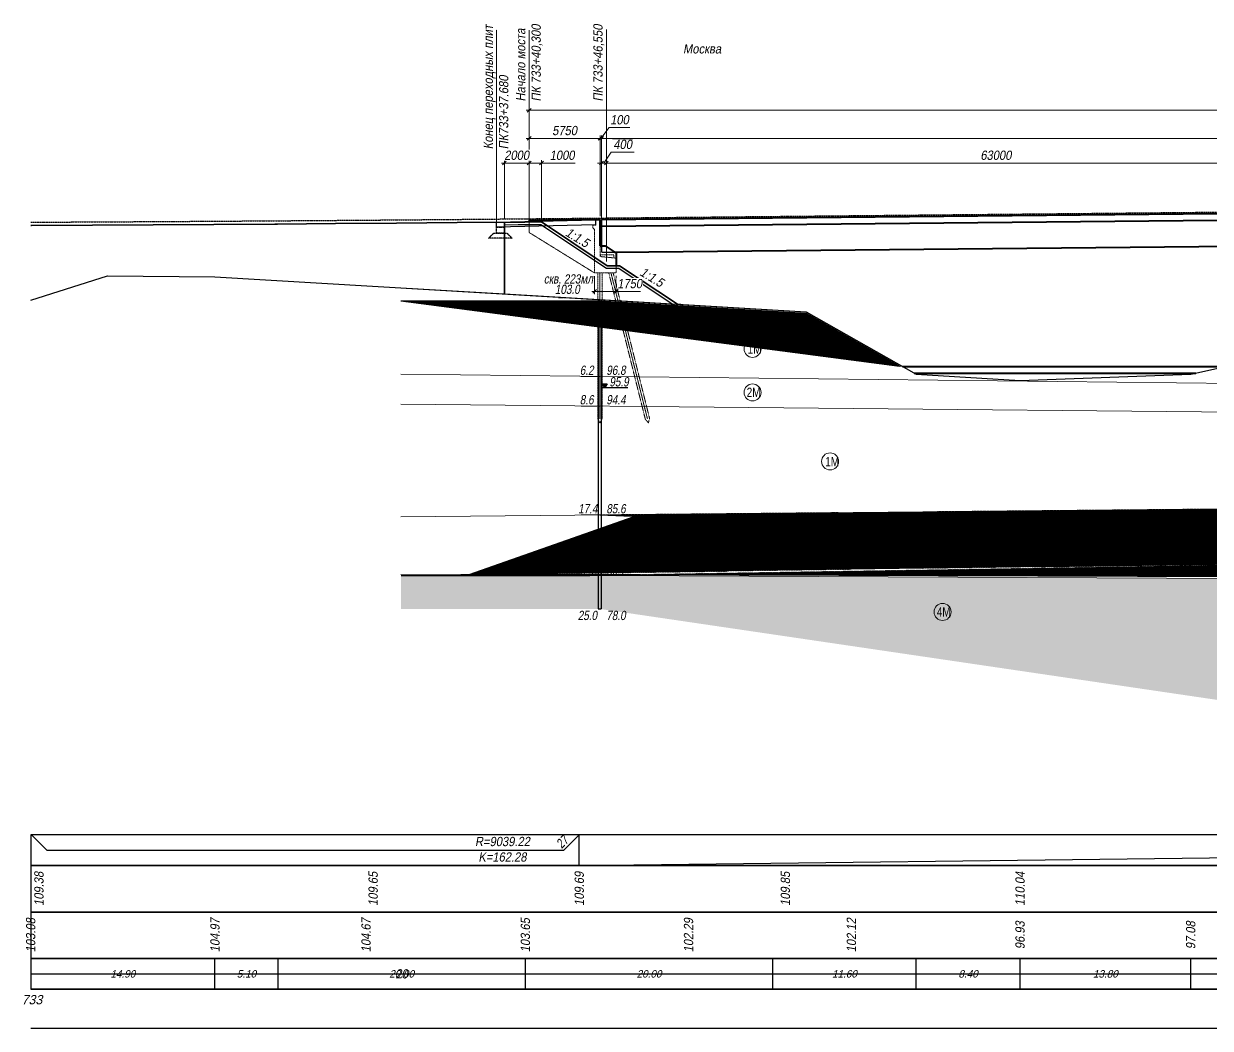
# Model space of a CAD drawing. Header units: millimetres. Extents: x 1864 to 10174863, y -4887456 to 5366151.
# Drawn here: x 8922543 to 9018489, y 382851 to 464064 of the extents above; entities that cross this region are included whole.
import ezdxf
from ezdxf.enums import TextEntityAlignment as Align

# ---------------------------------------------------------------- set-up
doc = ezdxf.new("R2010")
doc.units = ezdxf.units.MM
doc.linetypes.add('CENTER', pattern=[50.8, 31.75, -6.35, 6.35, -6.35])
doc.linetypes.add('DASHED', pattern=[7, 5, -2, 0])
for name, color, linetype, lineweight in [('C-GEOL-GRSL', 94, 'Continuous', 15), ('C-GIDR', 141, 'Continuous', 40), ('S-BALK', 150, 'Continuous', 40), ('S-BETN', 2, 'Continuous', 40), ('S-BETN-NVEL', 7, 'Continuous', 25), ('S-GRID', 1, 'CENTER', 20), ('S-GRID-TRASSA', 4, 'CENTER', 30), ('S-NASP', 52, 'Continuous', 35), ('S-OPOR', 2, 'Continuous', 40), ('S-OPOR-NVEL', 7, 'DASHED', 20), ('S-TEXT', 4, 'Continuous', 30), ('S-ZEML', 32, 'Земля1', 30), ('T-DIMS', 3, 'Continuous', 30), ('T-RTBL', 6, 'Continuous', 25), ('T-TEXT', 4, 'Continuous', 30)]:
    doc.layers.add(name, color=color, linetype=linetype, lineweight=lineweight)
for name, color, linetype in [('C-GEOL-PATT', 250, 'Continuous'), ('C-GEOL-SCVG', 60, 'Continuous'), ('concr_inv', 7, 'DASHED'), ('S-KRAS', 1, 'DASHED'), ('S-NOTE', 4, 'Continuous'), ('Красные отметки', 1, 'Continuous'), ('Текст', 7, 'Continuous'), ('Черные отметки', 3, 'Continuous')]:
    doc.layers.add(name, color=color, linetype=linetype)
doc.styles.add('TM', font='mipgost.shx', dxfattribs={"width": 0.9, "oblique": 10})
doc.styles.add('Тип А прямой', font='mipgost.shx', dxfattribs={"width": 0.8})
doc.linetypes.add('Земля1', pattern='A,24,[3,ltsnew.shx,S=6,R=0,X=-6,Y=-6],3,[3,ltsnew.shx,S=6,R=0,X=-6,Y=-6],3,[3,ltsnew.shx,S=6,R=0,X=-6,Y=-6],0', length=30)
doc.dimstyles.new('TM', dxfattribs={"dimscale": 0, "dimtxt": 3, "dimasz": 1.25, "dimexe": 0.9, "dimexo": 1, "dimgap": 1, "dimtad": 1, "dimdec": 0, "dimdsep": 46, "dimtxsty": 'TM', "dimblk1": 'OBLIQUE', "dimblk2": 'OBLIQUE', "dimsah": 1, "dimcen": 3, "dimdle": 0.9, "dimclrt": 7, "dimadec": 0, "dimazin": 0, "dimtfac": 1, "dimtdec": 0, "dimtmove": 1, "dimatfit": 2, "dimldrblk": 'NONE', "dimfxl": 1, "dimtfill": 1, "dimtolj": 1, "dimlwd": 15, "dimlwe": 15, "dimarcsym": 0})
pattern_1 = [(45, (1390063217.026, 481230361.6045), (-3.5355, 3.5355), [])]

# ---------------------------------------------------------------- blocks, each defined once
blk = doc.blocks.new('eolog')
at = {"layer": 'C-GEOL-PATT', "ltscale": 1.75}
h = blk.add_hatch(dxfattribs=at)
h.set_pattern_fill('FG_15', color=256, style=0)
h.set_pattern_definition(pattern_1)
edge = h.paths.add_edge_path()
edge.add_line((1390063056.38, 481231329.6), (1390063056.38, 481231390.6))
edge.add_line((1390063056.38, 481231390.6), (1390063217.03, 481231390.6))
edge.add_line((1390063217.03, 481231390.6), (1390063384.03, 481231380.65))
edge.add_line((1390063384.03, 481231380.65), (1390063459.64, 481231337.83))
edge.add_line((1390063459.64, 481231337.83), (1390063461.86, 481231337.57))
edge.add_line((1390063461.86, 481231337.57), (1390063473.03, 481231331.25))
edge.add_line((1390063473.03, 481231331.25), (1390063557.03, 481231326.35))
edge.add_line((1390063557.03, 481231326.35), (1390063695.03, 481231331.25))
edge.add_line((1390063695.03, 481231331.25), (1390063723.3, 481231337.57))
edge.add_line((1390063723.3, 481231337.57), (1390063727.84, 481231337.59))
edge.add_line((1390063727.84, 481231337.59), (1390063767.03, 481231346.35))
edge.add_line((1390063767.03, 481231346.35), (1390063848.25, 481231347.12))
edge.add_line((1390063848.25, 481231347.12), (1390064020.03, 481231348.75))
edge.add_line((1390064020.03, 481231348.75), (1390064127.03, 481231379.55))
edge.add_line((1390064127.03, 481231379.55), (1390064194.03, 481231377.95))
edge.add_line((1390064194.03, 481231377.95), (1390064302.03, 481231348.65))
edge.add_line((1390064302.03, 481231348.65), (1390064314.03, 481231348.35))
edge.add_line((1390064314.03, 481231348.35), (1390064800.03, 481231413.15))
edge.add_line((1390064800.03, 481231413.15), (1390064896.75, 481231418.97))
edge.add_line((1390064896.75, 481231418.97), (1390065262, 481231429.76))
edge.add_line((1390065089.65, 481231419.91), (1390065089.91, 481231304.3))
edge.add_line((1390064912.54, 481231304.3), (1390064897.31, 481231304.02))
edge.add_line((1390064897.31, 481231304.02), (1390064478.36, 481231296.23))
edge.add_line((1390064478.36, 481231296.23), (1390063848.23, 481231322.6))
edge.add_line((1390063848.23, 481231322.6), (1390063217.03, 481231329.6))
edge.add_line((1390063217.03, 481231329.6), (1390063202.03, 481231329.6))
edge.add_line((1390063056.38, 481231217.6), (1390063056.38, 481231305.6))
edge.add_line((1390063056.38, 481231305.6), (1390063217.03, 481231305.6))
edge.add_line((1390063217.03, 481231305.6), (1390063848.23, 481231299.6))
edge.add_line((1390063848.23, 481231299.6), (1390064478.36, 481231274.29))
edge.add_line((1390064478.36, 481231274.29), (1390064895.29, 481231295.01))
edge.add_line((1390064895.29, 481231295.01), (1390064912.95, 481231295.29))
edge.add_line((1390065089.7, 481231295.29), (1390065089.21, 481231193.95))
edge.add_line((1390065089.21, 481231193.95), (1390064897.31, 481231193.94))
edge.add_line((1390064897.31, 481231193.94), (1390064478.36, 481231220.24))
edge.add_line((1390064478.36, 481231220.24), (1390063848.23, 481231223.6))
edge.add_line((1390063848.23, 481231223.6), (1390063217.03, 481231217.6))
edge.add_line((1390063217.03, 481231217.6), (1390063202.03, 481231217.6))
edge.add_line((1390064005.73, 481231177.1), (1390064478.36, 481231197.81))
edge.add_line((1390064478.36, 481231197.81), (1390064792.53, 481231189.1))
edge.add_line((1390064792.53, 481231189.1), (1390064713.98, 481231192.2))
edge.add_line((1390064713.98, 481231192.2), (1390064478.3, 481231187.83))
edge.add_line((1390064478.3, 481231187.83), (1390064123.88, 481231183.2))
edge.add_line((1390064123.88, 481231183.2), (1390064005.73, 481231177.1))
at = {"layer": 'C-GEOL-PATT'}
h = blk.add_hatch(dxfattribs=at)
h.set_pattern_fill('FG_35', color=256, style=0)
h.set_pattern_definition([(0, (1390063215.026, 481230364.6045), (6, 6), [5, -7]), (18.43495, (1390063216.0262, 481230363.6045), (6.000004, 6), [3.16228, -15.811386]), (161.56505, (1390063219.0262, 481230362.6045), (-6.000004, 6), [3.16228, -15.811386]), (26.56505, (1390063217.0262, 481230361.6045), (6.000002, 6.000001), [2.23607, -24.596747]), (135, (1390063218.026, 481230360.6045), (-6, -6), [1.414214, -7.071068]), (71.56505, (1390063217.0262, 481230357.6045), (6.000001, 6.0000035), [3.16228, -15.811397])])
h.paths.add_polyline_path([(1390063202.03, 481231391.6), (1390063217.03, 481231391.6), (1390063384.03, 481231381.65), (1390063461.86, 481231337.57), (1390063723.43, 481231337.6), (1390063767.03, 481231347.35), (1390064020.03, 481231349.75), (1390064127.03, 481231380.55), (1390064194.03, 481231378.95), (1390064302.03, 481231349.65), (1390064314.03, 481231349.35), (1390064478.36, 481231371.26), (1390064800.03, 481231414.15), (1390064912.97, 481231420.95), (1390064913.21, 481231419.97), (1390064800.03, 481231413.15), (1390064478.36, 481231370.26), (1390064314.03, 481231348.35), (1390064302.03, 481231348.65), (1390064194.03, 481231377.95), (1390064127.03, 481231379.55), (1390064020.03, 481231348.75), (1390063767.03, 481231346.35), (1390063723.3, 481231337.57), (1390063459.64, 481231337.83), (1390063384.03, 481231380.65), (1390063217.03, 481231390.6), (1390063202.03, 481231390.6)])
h = blk.add_hatch(dxfattribs=at)
h.set_pattern_fill('FG_15', color=256, scale=0.707107, style=0)
h.set_pattern_definition(pattern_1)
edge = h.paths.add_edge_path()
edge.add_line((1390063848.23, 481231322.6), (1390064478.36, 481231296.23))
edge.add_line((1390064478.36, 481231296.23), (1390064897.31, 481231304.02))
edge.add_line((1390064897.31, 481231304.02), (1390064912.54, 481231304.3))
edge.add_line((1390064912.54, 481231304.3), (1390064912.95, 481231295.29))
edge.add_line((1390064912.95, 481231295.29), (1390064897.31, 481231294.99))
edge.add_line((1390064897.31, 481231294.99), (1390064478.36, 481231274.29))
edge.add_line((1390064478.36, 481231274.29), (1390063848.23, 481231299.6))
edge.add_line((1390063848.23, 481231299.6), (1390063217.03, 481231305.6))
edge.add_line((1390063217.03, 481231213.26), (1390063053.73, 481231213.26))
edge.add_line((1390063053.73, 481231213.26), (1390063056.38, 481231401.18))
edge.add_line((1390063056.38, 481231401.18), (1390063219.91, 481231391.43))
edge.add_line((1390063219.91, 481231391.43), (1390063384.03, 481231381.65))
edge.add_line((1390063384.03, 481231381.65), (1390063473.03, 481231331.25))
edge.add_line((1390063473.03, 481231331.25), (1390063848.23, 481231322.6))
h = blk.add_hatch(dxfattribs=at)
h.set_pattern_fill('FG_19', color=256, scale=0.707107, style=0)
h.set_pattern_definition([(0, (1390063217.026, 481230361.6045), (0, 4.999952), [])])
edge = h.paths.add_edge_path()
edge.add_line((1390063056.38, 481231168.6), (1390063056.38, 481231217.6))
edge.add_line((1390063056.38, 481231217.6), (1390063217.03, 481231217.6))
edge.add_line((1390063217.03, 481231217.6), (1390063848.23, 481231223.6))
edge.add_line((1390063848.23, 481231223.6), (1390064478.33, 481231220.24))
edge.add_line((1390064478.33, 481231220.24), (1390064897.31, 481231193.94))
edge.add_line((1390064897.31, 481231193.94), (1390064912.46, 481231193.95))
edge.add_line((1390065089.89, 481231193.95), (1390065089.71, 481231181.6))
edge.add_line((1390064912.28, 481231181.6), (1390064897.28, 481231181.6))
edge.add_line((1390064897.28, 481231181.6), (1390064792.53, 481231189.1))
edge.add_line((1390064792.53, 481231189.1), (1390064478.3, 481231197.81))
edge.add_line((1390064478.3, 481231197.81), (1390064005.73, 481231177.1))
edge.add_line((1390064005.73, 481231177.1), (1390063848.23, 481231165.6))
edge.add_line((1390063848.23, 481231165.6), (1390063217.03, 481231168.6))
edge.add_line((1390063217.03, 481231168.6), (1390063202.03, 481231168.6))
edge.add_line((1390064123.88, 481231183.2), (1390064478.36, 481231186.63))
edge.add_line((1390064478.36, 481231186.63), (1390064713.98, 481231192.2))
edge.add_line((1390064713.98, 481231192.2), (1390064655.08, 481231185.3))
edge.add_line((1390064655.08, 481231185.3), (1390064478.33, 481231164.6))
edge.add_line((1390064478.33, 481231164.6), (1390064123.88, 481231183.2))
at = {"layer": 'C-GEOL-PATT', "ltscale": 2.5}
h = blk.add_hatch(dxfattribs=at)
h.set_pattern_fill('FG_12', color=256, scale=1.75, style=0)
h.set_pattern_definition([(45, (1390063217.026, 481230361.6045), (-3.5355, 3.5355), [3.999962, -0.99999])])
h.paths.add_polyline_path([(1390063848.23, 481231165.6), (1390064005.73, 481231177.1), (1390064123.88, 481231183.2), (1390064478.33, 481231164.6), (1390064655.08, 481231185.3), (1390064478.33, 481231085.6), (1390063848.23, 481231048.6), (1390063217.03, 481231141.6), (1390063056.38, 481231141.6), (1390063056.38, 481231168.6), (1390063217.03, 481231168.6)])
at = {"layer": 'Текст'}
h = blk.add_hatch(color=5, dxfattribs=at)
h.dxf.hatch_style = 1
h.paths.add_polyline_path([(1390063219.26, 481231323.59), (1390063221.23, 481231320.59), (1390063223.19, 481231323.59)])
at = {"layer": 'C-GEOL-GRSL'}
for p, q in [((1390063056.38, 481231331.39), (1390063848.23, 481231322.6)), ((1390063202.03, 481231329.6), (1390063217.03, 481231329.6)), ((1390063848.23, 481231299.6), (1390063056.38, 481231307.13)), ((1390063217.03, 481231305.6), (1390063202.03, 481231305.6)), ((1390063056.38, 481231216.08), (1390063848.23, 481231223.6)), ((1390063202.03, 481231217.6), (1390063217.03, 481231217.6)), ((1390063056.38, 481231169.37), (1390063848.23, 481231165.6)), ((1390063202.03, 481231168.6), (1390063217.03, 481231168.6))]:
    blk.add_line(p, q, dxfattribs=at)
blk.add_lwpolyline([(1390063217.03, 481231390.6), (1390063384.03, 481231380.65), (1390063459.64, 481231337.83), (1390063461.86, 481231337.57)], dxfattribs=at)
for centre in [(1390063340.73, 481231351.8), (1390063340.73, 481231316.6), (1390063403.43, 481231260.85), (1390063403.43, 481231195.35), (1390063494.43, 481231139.1)]:
    blk.add_circle(centre, 6.88, dxfattribs=at)
at = {"layer": 'C-GIDR'}
for p, q in [((1390063461.86, 481231337.57), (1390063723.3, 481231337.57)), ((1390063471.4, 481231332.17), (1390063699.15, 481231332.17))]:
    blk.add_line(p, q, dxfattribs=at)
at = {"layer": 'S-OPOR', "lineweight": 30}
for p, q in [((1390063215.78, 481231391.68), (1390063215.78, 481231141.6)), ((1390063218.28, 481231391.53), (1390063218.28, 481231141.6)), ((1390063215.78, 481231141.6), (1390063218.28, 481231141.6))]:
    blk.add_line(p, q, dxfattribs=at)
at = {"layer": 'S-ZEML', "ltscale": 250}
blk.add_lwpolyline([(1390063056.38, 481231401.18), (1390063140.03, 481231396.2), (1390063384.03, 481231381.65), (1390063473.03, 481231331.25), (1390063557.03, 481231326.35), (1390063695.03, 481231331.25), (1390063767.03, 481231347.35), (1390064020.03, 481231349.75), (1390064127.03, 481231380.55), (1390064194.03, 481231378.95), (1390064302.03, 481231349.65), (1390064314.03, 481231349.35), (1390064800.03, 481231414.15), (1390064957.03, 481231423.6), (1390065049.08, 481231425.46)], dxfattribs=at)
at = {"layer": 'Текст', "color": 5}
blk.add_line((1390063218.28, 481231320.59), (1390063239.86, 481231320.59), dxfattribs=at)
blk.add_lwpolyline([(1390063219.26, 481231323.59), (1390063223.19, 481231323.59), (1390063221.23, 481231320.59)], close=True, dxfattribs=at)
at = {"layer": 'T-TEXT', "style": 'Тип А прямой', "width": 0.8}
for s, p in [('1M', (1390063336.82, 481231347.88)), ('2M', (1390063336.02, 481231312.92)), ('1M', (1390063399.52, 481231256.93)), ('3M', (1390063399.3, 481231191.67)), ('4M', (1390063489.72, 481231135.42))]:
    blk.add_text(s, height=7.5, dxfattribs=at).set_placement(p)
at = {"layer": 'T-TEXT', "char_height": 7.5, "style": 'Тип А прямой'}
for s, insert, attachment_point in [('{\\Q10;скв. 223мл}', (1390063191.85, 481231404.5), 8), ('{\\Q10;103.0}', (1390063190.98, 481231403.73), 2)]:
    blk.add_mtext(s, dxfattribs=dict(at, insert=insert, attachment_point=attachment_point))
at = {"layer": 'Текст', "color": 23, "lineweight": 15, "style": 'Тип А прямой', "oblique": 10, "width": 0.8}
for s, p in [('0.1', (1390063202.08, 481231380.5)), ('102.9', (1390063217.36, 481231380.5)), ('6.2', (1390063201.07, 481231330.78)), ('96.8', (1390063222.51, 481231330.78)), ('8.6', (1390063201.07, 481231306.96)), ('94.4', (1390063222.51, 481231306.96)), ('17.4', (1390063199.74, 481231218.82)), ('85.6', (1390063222.51, 481231218.82)), ('22.3', (1390063199.07, 481231168.78)), ('80.7', (1390063222.51, 481231168.78)), ('25.0', (1390063199.41, 481231132.55)), ('78.0', (1390063222.51, 481231132.55))]:
    blk.add_text(s, height=7.5, dxfattribs=at).set_placement(p)
at = {"layer": 'Текст', "color": 5, "lineweight": 15, "style": 'Тип А прямой', "oblique": 10, "width": 0.8}
blk.add_text('95.9', height=7.5, dxfattribs=at).set_placement((1390063224.99, 481231321.44))
blk = doc.blocks.new('_OBLIQUE')
at = {"color": 0, "linetype": 'ByBlock', "lineweight": -2}
blk.add_line((0.5, 0.5), (-0.5, -0.5), dxfattribs=at)
blk = doc.blocks.new('*D723')
at = {"layer": 'Defpoints', "color": 0, "transparency": 16777216}
for p in [(9032655, 452802), (8969655, 448358), (9032655, 448964)]:
    blk.add_point(p, dxfattribs=at)
at = {"layer": 'T-DIMS', "color": 0, "lineweight": 15, "transparency": 16777216}
for p, q in [((8969655, 448608), (8969655, 453027)), ((9032655, 449214), (9032655, 453027))]:
    blk.add_line(p, q, dxfattribs=at)
at = {"layer": 'T-DIMS', "color": 0, "linetype": 'Continuous', "lineweight": 15, "transparency": 16777216}
blk.add_line((8969430, 452802), (9032880, 452802), dxfattribs=at)
at = {"layer": 'T-DIMS', "color": 0, "lineweight": 15, "transparency": 16777216, "xscale": 312.5, "yscale": 312.5, "zscale": 312.5, "rotation": 180}
blk.add_blockref('_OBLIQUE', (8969655, 452802), dxfattribs=at)
at = {"layer": 'T-DIMS', "color": 0, "lineweight": 15, "transparency": 16777216, "xscale": 312.5, "yscale": 312.5, "zscale": 312.5}
blk.add_blockref('_OBLIQUE', (9032655, 452802), dxfattribs=at)
at = {"layer": 'T-DIMS', "color": 7, "transparency": 16777216, "insert": (9001155, 453427), "char_height": 750, "attachment_point": 5, "style": 'TM', "bg_fill": 3, "box_fill_scale": 1.1, "bg_fill_color": 256, "bg_fill_true_color": 13158600, "bg_fill_transparency": 0}
blk.add_mtext('\\A1;63000', dxfattribs=at)
blk = doc.blocks.new('_None')
blk = doc.blocks.new('*D727')
at = {"layer": 'Defpoints', "color": 0, "transparency": 16777216}
for p in [(8969255, 452802), (8969255, 448091), (8969655, 448358)]:
    blk.add_point(p, dxfattribs=at)
at = {"layer": 'T-DIMS', "color": 0, "lineweight": 15, "transparency": 16777216}
for p, q in [((8969255, 448341), (8969255, 453027)), ((8969655, 448608), (8969655, 453027))]:
    blk.add_line(p, q, dxfattribs=at)
at = {"layer": 'T-DIMS', "color": 0, "linetype": 'Continuous', "lineweight": 15, "transparency": 16777216}
for p, q in [((8969455, 452802), (8970057, 453683)), ((8970057, 453683), (8971895, 453683)), ((8969255, 452802), (8968943, 452802)), ((8969655, 452802), (8969255, 452802)), ((8969655, 452802), (8969255, 452802)), ((8969655, 452802), (8969968, 452802))]:
    blk.add_line(p, q, dxfattribs=at)
at = {"layer": 'T-DIMS', "color": 0, "lineweight": 15, "transparency": 16777216, "xscale": 312.5, "yscale": 312.5, "zscale": 312.5}
blk.add_blockref('_OBLIQUE', (8969255, 452802), dxfattribs=at)
at = {"layer": 'T-DIMS', "color": 0, "lineweight": 15, "transparency": 16777216, "xscale": 312.5, "yscale": 312.5, "zscale": 312.5, "rotation": 180}
blk.add_blockref('_OBLIQUE', (8969655, 452802), dxfattribs=at)
at = {"layer": 'T-DIMS', "color": 7, "transparency": 16777216, "insert": (8970976, 454308), "char_height": 750, "attachment_point": 5, "style": 'TM', "bg_fill": 3, "box_fill_scale": 1.1, "bg_fill_color": 256, "bg_fill_true_color": 13158600, "bg_fill_transparency": 0}
blk.add_mtext('\\A1;400', dxfattribs=at)
blk = doc.blocks.new('*D767')
at = {"layer": 'Defpoints', "color": 0, "transparency": 16777216}
for p in [(8969155, 454798), (8969155, 448248), (8969255, 448249)]:
    blk.add_point(p, dxfattribs=at)
at = {"layer": 'T-DIMS', "color": 0, "linetype": 'Continuous', "lineweight": 15, "transparency": 16777216}
for p, q in [((8969155, 454798), (8968843, 454798)), ((8969255, 454798), (8969155, 454798)), ((8969255, 454798), (8969155, 454798)), ((8969205, 454798), (8969872, 455670)), ((8969255, 454798), (8969568, 454798)), ((8969872, 455670), (8971565, 455670))]:
    blk.add_line(p, q, dxfattribs=at)
at = {"layer": 'T-DIMS', "color": 0, "lineweight": 15, "transparency": 16777216}
for p, q in [((8969155, 448498), (8969155, 455023)), ((8969255, 448499), (8969255, 455023))]:
    blk.add_line(p, q, dxfattribs=at)
at = {"layer": 'T-DIMS', "color": 0, "lineweight": 15, "transparency": 16777216, "xscale": 312.5, "yscale": 312.5, "zscale": 312.5}
blk.add_blockref('_OBLIQUE', (8969155, 454798), dxfattribs=at)
at = {"layer": 'T-DIMS', "color": 0, "lineweight": 15, "transparency": 16777216, "xscale": 312.5, "yscale": 312.5, "zscale": 312.5, "rotation": 180}
blk.add_blockref('_OBLIQUE', (8969255, 454798), dxfattribs=at)
at = {"layer": 'T-DIMS', "color": 7, "transparency": 16777216, "insert": (8970719, 456295), "char_height": 750, "attachment_point": 5, "style": 'TM', "bg_fill": 3, "box_fill_scale": 1.1, "bg_fill_color": 256, "bg_fill_true_color": 13158600, "bg_fill_transparency": 0}
blk.add_mtext('\\A1;100', dxfattribs=at)
blk = doc.blocks.new('*D768')
at = {"layer": 'Defpoints', "color": 0, "transparency": 16777216}
for p in [(9138055, 454798), (9138055, 449874), (8969255, 448249)]:
    blk.add_point(p, dxfattribs=at)
at = {"layer": 'T-DIMS', "color": 0, "linetype": 'Continuous', "lineweight": 15, "transparency": 16777216}
blk.add_line((8969030, 454798), (9138280, 454798), dxfattribs=at)
at = {"layer": 'T-DIMS', "color": 0, "lineweight": 15, "transparency": 16777216}
for p, q in [((8969255, 448499), (8969255, 455023)), ((9138055, 450124), (9138055, 455023))]:
    blk.add_line(p, q, dxfattribs=at)
at = {"layer": 'T-DIMS', "color": 0, "lineweight": 15, "transparency": 16777216, "xscale": 312.5, "yscale": 312.5, "zscale": 312.5, "rotation": 180}
blk.add_blockref('_OBLIQUE', (8969255, 454798), dxfattribs=at)
at = {"layer": 'T-DIMS', "color": 0, "lineweight": 15, "transparency": 16777216, "xscale": 312.5, "yscale": 312.5, "zscale": 312.5}
blk.add_blockref('_OBLIQUE', (9138055, 454798), dxfattribs=at)
at = {"layer": 'T-DIMS', "color": 7, "transparency": 16777216, "insert": (9053655, 455423), "char_height": 750, "attachment_point": 5, "style": 'TM', "bg_fill": 3, "box_fill_scale": 1.1, "bg_fill_color": 256, "bg_fill_true_color": 13158600, "bg_fill_transparency": 0}
blk.add_mtext('\\A1;168800', dxfattribs=at)
blk = doc.blocks.new('*D771')
at = {"layer": 'Defpoints', "color": 0, "transparency": 16777216}
for p in [(8963406, 454798), (8963406, 448194), (8969155, 448247)]:
    blk.add_point(p, dxfattribs=at)
at = {"layer": 'T-DIMS', "color": 0, "linetype": 'Continuous', "lineweight": 15, "transparency": 16777216}
blk.add_line((8969380, 454798), (8963181, 454798), dxfattribs=at)
at = {"layer": 'T-DIMS', "color": 0, "lineweight": 15, "transparency": 16777216}
for p, q in [((8963406, 448444), (8963406, 455023)), ((8969155, 448497), (8969155, 455023))]:
    blk.add_line(p, q, dxfattribs=at)
at = {"layer": 'T-DIMS', "color": 0, "lineweight": 15, "transparency": 16777216, "xscale": 312.5, "yscale": 312.5, "zscale": 312.5, "rotation": 180}
blk.add_blockref('_OBLIQUE', (8963406, 454798), dxfattribs=at)
at = {"layer": 'T-DIMS', "color": 0, "lineweight": 15, "transparency": 16777216, "xscale": 312.5, "yscale": 312.5, "zscale": 312.5}
blk.add_blockref('_OBLIQUE', (8969155, 454798), dxfattribs=at)
at = {"layer": 'T-DIMS', "color": 7, "transparency": 16777216, "insert": (8966281, 455423), "char_height": 750, "attachment_point": 5, "style": 'TM', "bg_fill": 3, "box_fill_scale": 1.1, "bg_fill_color": 256, "bg_fill_true_color": 13158600, "bg_fill_transparency": 0}
blk.add_mtext('\\A1;5750', dxfattribs=at)
blk = doc.blocks.new('*D772')
at = {"layer": 'Defpoints', "color": 0, "transparency": 16777216}
for p in [(9144005, 457064), (9144005, 449811), (8963406, 448194)]:
    blk.add_point(p, dxfattribs=at)
at = {"layer": 'T-DIMS', "color": 0, "linetype": 'Continuous', "lineweight": 15, "transparency": 16777216}
blk.add_line((8963181, 457064), (9144230, 457064), dxfattribs=at)
at = {"layer": 'T-DIMS', "color": 0, "lineweight": 15, "transparency": 16777216}
for p, q in [((8963406, 448444), (8963406, 457289)), ((9144005, 450061), (9144005, 457289))]:
    blk.add_line(p, q, dxfattribs=at)
at = {"layer": 'T-DIMS', "color": 0, "lineweight": 15, "transparency": 16777216, "xscale": 312.5, "yscale": 312.5, "zscale": 312.5, "rotation": 180}
blk.add_blockref('_OBLIQUE', (8963406, 457064), dxfattribs=at)
at = {"layer": 'T-DIMS', "color": 0, "lineweight": 15, "transparency": 16777216, "xscale": 312.5, "yscale": 312.5, "zscale": 312.5}
blk.add_blockref('_OBLIQUE', (9144005, 457064), dxfattribs=at)
at = {"layer": 'T-DIMS', "color": 7, "transparency": 16777216, "insert": (9053705, 457689), "char_height": 750, "attachment_point": 5, "style": 'TM', "bg_fill": 3, "box_fill_scale": 1.1, "bg_fill_color": 256, "bg_fill_true_color": 13158600, "bg_fill_transparency": 0}
blk.add_mtext('\\A1;180600', dxfattribs=at)
blk = doc.blocks.new('*D775')
at = {"layer": 'Defpoints', "color": 0, "transparency": 16777216}
for p in [(8964406, 452802), (8963406, 448194), (8964406, 448043)]:
    blk.add_point(p, dxfattribs=at)
at = {"layer": 'T-DIMS', "color": 0, "lineweight": 15, "transparency": 16777216}
for p, q in [((8963406, 448444), (8963406, 453027)), ((8964406, 448293), (8964406, 453027))]:
    blk.add_line(p, q, dxfattribs=at)
at = {"layer": 'T-DIMS', "color": 0, "linetype": 'Continuous', "lineweight": 15, "transparency": 16777216}
for p, q in [((8963181, 452802), (8964631, 452802)), ((8967144, 452802), (8964406, 452802))]:
    blk.add_line(p, q, dxfattribs=at)
at = {"layer": 'T-DIMS', "color": 0, "lineweight": 15, "transparency": 16777216, "xscale": 312.5, "yscale": 312.5, "zscale": 312.5, "rotation": 180}
blk.add_blockref('_OBLIQUE', (8963406, 452802), dxfattribs=at)
at = {"layer": 'T-DIMS', "color": 7, "transparency": 16777216, "insert": (8966081, 453427), "char_height": 750, "attachment_point": 5, "style": 'TM', "bg_fill": 3, "box_fill_scale": 1.1, "bg_fill_color": 256, "bg_fill_true_color": 13158600, "bg_fill_transparency": 0}
blk.add_mtext('\\A1;1000', dxfattribs=at)
at = {"layer": 'T-DIMS', "color": 0, "lineweight": 15, "transparency": 16777216, "xscale": 312.5, "yscale": 312.5, "zscale": 312.5}
blk.add_blockref('_OBLIQUE', (8964406, 452802), dxfattribs=at)
blk = doc.blocks.new('*D776')
at = {"layer": 'Defpoints', "color": 0, "transparency": 16777216}
for p in [(8963406, 448194), (8961406, 448016)]:
    blk.add_point(p, dxfattribs=at)
at = {"layer": 'T-DIMS', "color": 0, "lineweight": 15, "transparency": 16777216}
for p, q in [((8961406, 448266), (8961406, 453027)), ((8963406, 448444), (8963406, 453027))]:
    blk.add_line(p, q, dxfattribs=at)
at = {"layer": 'T-DIMS', "color": 0, "linetype": 'Continuous', "lineweight": 15, "transparency": 16777216}
blk.add_line((8963631, 452802), (8961181, 452802), dxfattribs=at)
at = {"layer": 'T-DIMS', "color": 7, "transparency": 16777216, "insert": (8962406, 453427), "char_height": 750, "attachment_point": 5, "style": 'TM', "bg_fill": 3, "box_fill_scale": 1.1, "bg_fill_color": 256, "bg_fill_true_color": 13158600, "bg_fill_transparency": 0}
blk.add_mtext('\\A1;2000', dxfattribs=at)
at = {"layer": 'Defpoints', "color": 0, "transparency": 16777216}
blk.add_point((8961406, 452802), dxfattribs=at)
at = {"layer": 'T-DIMS', "color": 0, "lineweight": 15, "transparency": 16777216, "xscale": 312.5, "yscale": 312.5, "zscale": 312.5, "rotation": 180}
blk.add_blockref('_OBLIQUE', (8961406, 452802), dxfattribs=at)
at = {"layer": 'T-DIMS', "color": 0, "lineweight": 15, "transparency": 16777216, "xscale": 312.5, "yscale": 312.5, "zscale": 312.5}
blk.add_blockref('_OBLIQUE', (8963406, 452802), dxfattribs=at)
blk = doc.blocks.new('*D777')
at = {"layer": 'Defpoints', "color": 0, "transparency": 16777216}
blk.add_point((8968705, 443914), dxfattribs=at)
at = {"layer": 'T-DIMS', "color": 0, "lineweight": 15, "transparency": 16777216}
for p, q in [((8968705, 443664), (8968705, 442200)), ((8970455, 443670), (8970455, 442200))]:
    blk.add_line(p, q, dxfattribs=at)
at = {"layer": 'T-DIMS', "color": 0, "linetype": 'Continuous', "lineweight": 15, "transparency": 16777216}
blk.add_line((8968480, 442425), (8970680, 442425), dxfattribs=at)
at = {"layer": 'T-DIMS', "color": 0, "lineweight": 15, "transparency": 16777216, "xscale": 312.5, "yscale": 312.5, "zscale": 312.5, "rotation": 180}
blk.add_blockref('_OBLIQUE', (8968705, 442425), dxfattribs=at)
at = {"layer": 'T-DIMS', "color": 7, "transparency": 16777216, "insert": (8971543, 443050), "char_height": 750, "attachment_point": 5, "style": 'TM', "bg_fill": 3, "box_fill_scale": 1.1, "bg_fill_color": 256, "bg_fill_true_color": 13158600, "bg_fill_transparency": 0}
blk.add_mtext('\\A1;1750', dxfattribs=at)
at = {"layer": 'Defpoints', "color": 0, "transparency": 16777216}
for p in [(8970455, 443920), (8970455, 442425)]:
    blk.add_point(p, dxfattribs=at)
at = {"layer": 'T-DIMS', "color": 0, "lineweight": 15, "transparency": 16777216, "xscale": 312.5, "yscale": 312.5, "zscale": 312.5}
blk.add_blockref('_OBLIQUE', (8970455, 442425), dxfattribs=at)
blk = doc.blocks.new('*U780')
at = {"layer": 'Defpoints'}
blk.add_line((0, 0), (14900, 0), dxfattribs=at)
at = {"layer": 'T-RTBL', "style": 'TM', "oblique": 15, "flags": 8}
blk.add_attdef('РАССТ', text='', height=600, dxfattribs=at).set_placement((7450, 0), align=Align.MIDDLE_CENTER)
blk = doc.blocks.new('*U766')
at = {"layer": 'Defpoints'}
blk.add_line((0, 0), (5100, 0), dxfattribs=at)
at = {"layer": 'T-RTBL', "style": 'TM', "oblique": 15, "flags": 8}
blk.add_attdef('РАССТ', text='', height=600, dxfattribs=at).set_placement((2550, 0), align=Align.MIDDLE_CENTER)
blk = doc.blocks.new('*U791')
at = {"layer": 'Defpoints'}
blk.add_line((0, 0), (20000, 0), dxfattribs=at)
at = {"layer": 'T-RTBL', "style": 'TM', "oblique": 15, "flags": 8}
blk.add_attdef('РАССТ', text='', height=600, dxfattribs=at).set_placement((10000, 0), align=Align.MIDDLE_CENTER)
blk = doc.blocks.new('*U792')
at = {"layer": 'Defpoints'}
blk.add_line((0, 0), (20000, 0), dxfattribs=at)
at = {"layer": 'T-RTBL', "style": 'TM', "oblique": 15, "flags": 8}
blk.add_attdef('РАССТ', text='', height=600, dxfattribs=at).set_placement((10000, 0), align=Align.MIDDLE_CENTER)
blk = doc.blocks.new('*U793')
at = {"layer": 'Defpoints'}
blk.add_line((0, 0), (11600, 0), dxfattribs=at)
at = {"layer": 'T-RTBL', "style": 'TM', "oblique": 15, "flags": 8}
blk.add_attdef('РАССТ', text='', height=600, dxfattribs=at).set_placement((5800, 0), align=Align.MIDDLE_CENTER)
blk = doc.blocks.new('*U794')
at = {"layer": 'Defpoints'}
blk.add_line((0, 0), (8400, 0), dxfattribs=at)
at = {"layer": 'T-RTBL', "style": 'TM', "oblique": 15, "flags": 8}
blk.add_attdef('РАССТ', text='', height=600, dxfattribs=at).set_placement((4200, 0), align=Align.MIDDLE_CENTER)
blk = doc.blocks.new('*U795')
at = {"layer": 'Defpoints'}
blk.add_line((0, 0), (13800, 0), dxfattribs=at)
at = {"layer": 'T-RTBL', "style": 'TM', "oblique": 15, "flags": 8}
blk.add_attdef('РАССТ', text='', height=600, dxfattribs=at).set_placement((6900, 0), align=Align.MIDDLE_CENTER)
blk = doc.blocks.new('*U796')
at = {"layer": 'Defpoints'}
blk.add_line((0, 0), (6200, 0), dxfattribs=at)
at = {"layer": 'T-RTBL', "style": 'TM', "oblique": 15, "flags": 8}
blk.add_attdef('РАССТ', text='', height=600, dxfattribs=at).set_placement((3100, 0), align=Align.MIDDLE_CENTER)

msp = doc.modelspace()

# ---------------------------------------------------------------- linework, layer by layer
at = {"layer": 'C-GEOL-SCVG'}
msp.add_lwpolyline([(8965777.3, 441944.2), (8966177.3, 441944.2)], dxfattribs=at)
at = {"layer": 'concr_inv'}
msp.add_lwpolyline([(8961632, 447126.8), (8962032, 446726.8), (8960132, 446726.8), (8960532, 447126.8), (8961632, 447126.8)], dxfattribs=at)
at = {"layer": 'S-BALK'}
msp.add_line((8969255.3, 446113.9), (8969255.3, 448249), dxfattribs=at)
msp.add_lwpolyline([(8970319.9, 445604.1), (9137066.4, 447209.3)], dxfattribs=at)
at = {"layer": 'S-BETN'}
for p, q in [((8969155.3, 446113.9), (8969555.7, 446113.9)), ((8969555.7, 446113.9), (8970455.3, 445513.8)), ((8970455.3, 445513.8), (8970455.3, 445113.6)), ((8970455.3, 445113.6), (8970455.3, 444494.2))]:
    msp.add_line(p, q, dxfattribs=at)
for points in [[(8969255.3, 448249), (9138055.3, 449874)], [(8969255.3, 447709), (9138055.3, 449333.9)]]:
    msp.add_lwpolyline(points, dxfattribs=at)
at = {"layer": 'S-BETN-NVEL'}
for p, q in [((8969662.3, 444297), (8970662.3, 444297)), ((8970662.3, 444297), (8975288.3, 441213))]:
    msp.add_line(p, q, dxfattribs=at)
msp.add_lwpolyline([(8961405.8, 447814.7), (8962516.6, 447824.4), (8963077.5, 447829.6), (8964345.7, 447841.5)], dxfattribs=at)
msp.add_lwpolyline([(8975276, 440880.5), (8975276, 441194.5), (8975400, 441380.5), (8975676, 441380.5), (8975676, 440880.5)], close=True, dxfattribs=at)
at = {"layer": 'S-GRID-TRASSA', "linetype": 'DASHED', "lineweight": 30}
msp.add_lwpolyline([(8923105.3, 448018.6), (8923204.3, 448019), (8928121.9, 448043.6), (8933039.4, 448070.9), (8937956.9, 448100.9), (8942874.4, 448133.5), (8943105.3, 448135.1), (8947791.9, 448168.8), (8952709.5, 448206.8), (8957627, 448247.4), (8962544.5, 448290.7), (8963105.3, 448295.9), (8967462, 448336.7), (9223105.3, 450797.7)], dxfattribs=at)
at = {"layer": 'S-KRAS', "color": 1, "ltscale": 0.5}
msp.add_line((8969155.3, 445393.6), (8969155.3, 445243.6), dxfattribs=at)
msp.add_lwpolyline([(8969255.3, 446113.9), (8969255.3, 445593.9), (8970319.9, 445604.1)], dxfattribs=at)
at = {"layer": 'S-NASP'}
for p, q in [((8961405.8, 448016), (8961405.8, 442216.8)), ((8969723.3, 444498.3), (8970723.3, 444498.3)), ((8970723.3, 444498.3), (8975400, 441380.5))]:
    msp.add_line(p, q, dxfattribs=at)
msp.add_lwpolyline([(8923105.3, 447753.7), (8923173.6, 447754), (8928091.2, 447778.6), (8933008.8, 447805.9), (8937926.5, 447835.9), (8942844.2, 447868.5), (8943075.1, 447870.1), (8947761.9, 447903.8), (8952679.5, 447941.8), (8957597.2, 447982.4), (8962514.8, 448025.8), (8963075.7, 448030.9), (8964405.8, 448043.3)], dxfattribs=at)
at = {"layer": 'S-NOTE', "linetype": 'Continuous'}
msp.add_lwpolyline([(8974130.6, 461310.8, 0, 386.7, 0), (8975318.9, 461310.8, 0, 0, 0), (8979247, 461310.8, 0, 0, 0)], format="xyseb", dxfattribs=at)
at = {"layer": 'S-OPOR-NVEL'}
for p, q in [((8969155.3, 445242.9), (8969155.3, 446113.9)), ((8970255.3, 445393.6), (8969155.3, 445393.6)), ((8969155.3, 445243.6), (8970455.3, 445113.6)), ((8970455.3, 445113.6), (8969162.7, 445242.9)), ((8970255.3, 445393.6), (8970255.3, 445133.6))]:
    msp.add_line(p, q, dxfattribs=at)
at = {"layer": 'S-ZEML'}
msp.add_lwpolyline([(8923105.3, 441718), (8929305.3, 443672), (8938005.3, 443612), (8985805.3, 440762), (8994705.3, 435722), (9003105.3, 435232.2), (9016905.3, 435722), (9024105.3, 437332), (9049405.3, 437572), (9060105.3, 440652), (9066805.3, 440492), (9077605.3, 437562), (9078805.3, 437532), (9127405.3, 444012), (9143105.3, 444957.7), (9223105.3, 446572.6)], dxfattribs=at)
at = {"layer": 'T-RTBL'}
for p, q in [((9223105.3, 398500.1), (8923105.3, 398500.1)), ((8923105.3, 398500.1), (8923105.3, 386000.1)), ((8967462, 396000.1), (8967462, 398500.1)), ((8967462, 396000.1), (9172358.8, 398500.1)), ((8923105.3, 396000.1), (9223105.3, 396000.1)), ((9223105.3, 396000.1), (8923105.3, 396000.1)), ((8923105.3, 392250.1), (9223105.3, 392250.1)), ((9223105.3, 392250.1), (8923105.3, 392250.1)), ((9223105.3, 388500.1), (8923105.3, 388500.1)), ((8923105.3, 388500.1), (9223105.3, 388500.1)), ((8943105.3, 386000.1), (8943105.3, 388500.1)), ((8963105.3, 386000.1), (8963105.3, 388500.1)), ((8983105.3, 386000.1), (8983105.3, 388500.1)), ((8994705.3, 386000.1), (8994705.3, 388500.1)), ((9003105.3, 386000.1), (9003105.3, 388500.1)), ((9016905.3, 386000.1), (9016905.3, 388500.1)), ((8923105.3, 386000.1), (9223105.3, 386000.1)), ((9223105.3, 386000.1), (8923105.3, 386000.1)), ((8923105.3, 382851.2), (9223105.3, 382851.2))]:
    msp.add_line(p, q, dxfattribs=at)
for points in [[(8923172.6, 398500.1), (8924422.6, 397250.1), (8966212, 397250.1), (8967462, 398500.1)], [(8938005.3, 386000.1), (8938005.3, 388500.1)]]:
    msp.add_lwpolyline(points, dxfattribs=at)

# ---------------------------------------------------------------- block references
at = {"layer": 'T-DIMS', "xscale": 100, "yscale": 100, "zscale": 100}
msp.add_blockref('eolog', (-138997352597.3, -48122697402.7), dxfattribs=at)
at = {"layer": 'T-RTBL'}
ref = msp.add_blockref('*U780', (8923105.3, 387250.1), dxfattribs=at)
ref.add_attrib('РАССТ', '14.90', dxfattribs={"height": 600, "style": 'TM', "oblique": 15}).set_placement((8930555.3, 387250.1), align=Align.MIDDLE_CENTER)
ref = msp.add_blockref('*U766', (8938005.3, 387250.1), dxfattribs=at)
ref.add_attrib('РАССТ', '5.10', dxfattribs={"height": 600, "style": 'TM', "oblique": 15}).set_placement((8940555.3, 387250.1), align=Align.MIDDLE_CENTER)
ref = msp.add_blockref('*U791', (8943105.3, 387250.1), dxfattribs=at)
ref.add_attrib('РАССТ', '20.00', dxfattribs={"height": 600, "style": 'TM', "oblique": 15}).set_placement((8953105.3, 387250.1), align=Align.MIDDLE_CENTER)
ref = msp.add_blockref('*U792', (8963105.3, 387250.1), dxfattribs=at)
ref.add_attrib('РАССТ', '20.00', dxfattribs={"height": 600, "style": 'TM', "oblique": 15}).set_placement((8973105.3, 387250.1), align=Align.MIDDLE_CENTER)
ref = msp.add_blockref('*U793', (8983105.3, 387250.1), dxfattribs=at)
ref.add_attrib('РАССТ', '11.60', dxfattribs={"height": 600, "style": 'TM', "oblique": 15}).set_placement((8988905.3, 387250.1), align=Align.MIDDLE_CENTER)
ref = msp.add_blockref('*U794', (8994705.3, 387250.1), dxfattribs=at)
ref.add_attrib('РАССТ', '8.40', dxfattribs={"height": 600, "style": 'TM', "oblique": 15}).set_placement((8998905.3, 387250.1), align=Align.MIDDLE_CENTER)
ref = msp.add_blockref('*U795', (9003105.3, 387250.1), dxfattribs=at)
ref.add_attrib('РАССТ', '13.80', dxfattribs={"height": 600, "style": 'TM', "oblique": 15}).set_placement((9010005.3, 387250.1), align=Align.MIDDLE_CENTER)
ref = msp.add_blockref('*U796', (9016905.3, 387250.1), dxfattribs=at)
ref.add_attrib('РАССТ', '6.20', dxfattribs={"height": 600, "style": 'TM', "oblique": 15}).set_placement((9020005.3, 387250.1), align=Align.MIDDLE_CENTER)

# ---------------------------------------------------------------- texts
at = {"layer": 'S-TEXT', "insert": (8968601.5, 457780), "char_height": 750, "width": 22672.914, "attachment_point": 1, "rotation": 90, "style": 'TM'}
msp.add_mtext('ПК 733+46,550', dxfattribs=at)
at = {"layer": 'S-TEXT', "insert": (8977399.3, 462028.9), "char_height": 750, "width": 9608.71, "attachment_point": 5, "style": 'TM'}
msp.add_mtext('\\pxqc;Москва', dxfattribs=at)
at = {"layer": 'T-RTBL', "color": 4, "style": 'TM', "oblique": 15}
msp.add_text('733', height=750, dxfattribs=at).set_placement((8922364.5, 384785.9))
at = {"layer": 'T-RTBL', "color": 4, "insert": (8957569.6, 398324), "char_height": 750, "width": 7373.983, "attachment_point": 1, "style": 'TM'}
msp.add_mtext('\\pxqc;R=9039.22\\PK=162.28', dxfattribs=at)
at = {"layer": 'T-RTBL', "color": 4, "insert": (8966136.7, 398496.1), "char_height": 750, "width": 1025, "attachment_point": 3, "rotation": 45, "style": 'TM'}
msp.add_mtext('{\\W0.8;27}', dxfattribs=at)
at = {"layer": 'Красные отметки', "color": 1, "linetype": 'Continuous', "true_color": 0xf90606, "style": 'TM', "oblique": 10, "width": 0.9}
for s, p in [('109.38', (8923772, 394125.1)), ('109.65', (8950795.4, 394125.1)), ('109.69', (8967462, 394125.1)), ('109.85', (8984128.7, 394125.1)), ('110.04', (9003105.3, 394125.1))]:
    msp.add_text(s, height=750, rotation=90.000025, dxfattribs=at).set_placement(p, align=Align.MIDDLE_CENTER)
at = {"layer": 'Черные отметки', "linetype": 'Continuous', "style": 'TM', "oblique": 10, "width": 0.9}
for s, p in [('103.08', (8923105.3, 390375.1)), ('104.97', (8938005.3, 390375.1)), ('104.67', (8950219.3, 390375.1)), ('103.65', (8963105.3, 390375.1)), ('102.29', (8976300.6, 390375.1)), ('102.12', (8989469.3, 390375.1)), ('96.93', (9003105.3, 390375.1)), ('97.08', (9016905.3, 390375.1))]:
    msp.add_text(s, height=750, rotation=90.000025, dxfattribs=at).set_placement(p, align=Align.MIDDLE_CENTER)
msp.add_text('20', height=750, dxfattribs=at).set_placement((8953105.3, 387250.1), align=Align.MIDDLE_CENTER)

# ---------------------------------------------------------------- next in the draw order: dimensions: what is measured, and where the dimension line sits
at = {"layer": 'T-DIMS'}
dim = msp.add_linear_dim(base=(9032655.3, 452801.9), p1=(8969655.3, 448357.9), p2=(9032655.3, 448964.3), dimstyle='TM', override={"dimscale": 0, "dimtix": 0, "dimtofl": 1, "dimtmove": 1, "dimatfit": 2}, dxfattribs=at)
dim.commit()
dim.dimension.update_dxf_attribs({"geometry": '*D723', "text_midpoint": (9001155.3, 453426.9)})

# ---------------------------------------------------------------- next in the draw order: dimensions: what is measured, and where the dimension line sits
dim = msp.add_linear_dim(base=(8969255.3, 452801.9), p1=(8969655.3, 448357.9), p2=(8969255.3, 448091.2), dimstyle='TM', override={"dimscale": 0, "dimtix": 0, "dimtofl": 1, "dimtmove": 1, "dimatfit": 2}, dxfattribs=at)
dim.commit()
dim.dimension.update_dxf_attribs({"geometry": '*D727', "text_midpoint": (8970307.3, 453683.1), "dimtype": 128})

# ---------------------------------------------------------------- next in the draw order: dimensions: what is measured, and where the dimension line sits
dim = msp.add_linear_dim(base=(8969155.3, 454797.6), p1=(8969255.3, 448249), p2=(8969155.3, 448248), dimstyle='TM', override={"dimscale": 0, "dimtix": 0, "dimtofl": 1, "dimtmove": 1, "dimatfit": 2}, dxfattribs=at)
dim.commit()
dim.dimension.update_dxf_attribs({"geometry": '*D767', "text_midpoint": (8970122.3, 455669.7), "dimtype": 128})

# ---------------------------------------------------------------- next in the draw order: dimensions: what is measured, and where the dimension line sits
dim = msp.add_linear_dim(base=(9138055.3, 454797.6), p1=(8969255.3, 448249), p2=(9138055.3, 449874), dimstyle='TM', override={"dimscale": 0, "dimtix": 0, "dimtofl": 1, "dimtmove": 1, "dimatfit": 2}, dxfattribs=at)
dim.commit()
dim.dimension.update_dxf_attribs({"geometry": '*D768', "text_midpoint": (9053655.3, 455422.6)})

# ---------------------------------------------------------------- next in the draw order: linework, layer by layer
at = {"layer": 'S-NASP'}
msp.add_line((8964405.8, 448043.3), (8969723.3, 444498.3), dxfattribs=at)

# ---------------------------------------------------------------- next in the draw order: dimensions: what is measured, and where the dimension line sits
at = {"layer": 'T-DIMS'}
dim = msp.add_linear_dim(base=(8963405.7517, 454797.648), p1=(8969155.2896, 448247.025), p2=(8963405.7517, 448193.9687), dimstyle='TM', override={"dimscale": 0, "dimtix": 0, "dimtofl": 1, "dimtmove": 1, "dimatfit": 2}, dxfattribs=at)
dim.commit()
dim.dimension.update_dxf_attribs({"geometry": '*D771', "text_midpoint": (8966280.5207, 455422.648)})

# ---------------------------------------------------------------- next in the draw order: linework, layer by layer
at = {"layer": 'S-OPOR-NVEL'}
msp.add_line((8963405.8, 448194), (8963405.8, 447194), dxfattribs=at)

# ---------------------------------------------------------------- next in the draw order: dimensions: what is measured, and where the dimension line sits
at = {"layer": 'T-DIMS'}
dim = msp.add_linear_dim(base=(9144004.8, 457063.9), p1=(8963405.8, 448193.7), p2=(9144004.8, 449811.2), dimstyle='TM', override={"dimscale": 0, "dimrnd": 5, "dimtix": 0, "dimtofl": 1, "dimtmove": 1, "dimatfit": 2}, dxfattribs=at)
dim.commit()
dim.dimension.update_dxf_attribs({"geometry": '*D772', "text_midpoint": (9053705.3, 457688.9)})

# ---------------------------------------------------------------- next in the draw order: linework, layer by layer
at = {"layer": 'S-BETN'}
msp.add_line((8969155.3, 446113.9), (8969155.3, 448243.9), dxfattribs=at)
at = {"layer": 'S-BETN-NVEL'}
msp.add_line((8964345.7, 447841.5), (8969662.3, 444297), dxfattribs=at)
at = {"layer": 'S-GRID'}
for p, q in [((8963405.8, 448034), (8963405.8, 463551.5)), ((8969655.3, 463593.6), (8969655.3, 444846.3))]:
    msp.add_line(p, q, dxfattribs=at)
at = {"layer": 'S-NASP'}
msp.add_line((8964405.8, 448043.3), (8969082.5, 444925.5), dxfattribs=at)

# ---------------------------------------------------------------- next in the draw order: texts
at = {"layer": 'S-TEXT', "insert": (8962352, 457780), "char_height": 750, "width": 22672.914, "attachment_point": 1, "rotation": 90, "style": 'TM'}
msp.add_mtext('Начало моста\\PПК 733+40,300', dxfattribs=at)

# ---------------------------------------------------------------- next in the draw order: dimensions: what is measured, and where the dimension line sits
at = {"layer": 'T-DIMS'}
for base, p1, p2, picture, middle in [((8964405.8, 452801.9), (8963405.8, 448193.7), (8964405.8, 448043.3), '*D775', (8966080.6, 452746.1)), ((8970455.3, 442424.5), (8968705.3, 443913.6), (8970455.3, 443919.7), '*D777', (8971542.7, 442424.5))]:
    dim = msp.add_linear_dim(base=base, p1=p1, p2=p2, dimstyle='TM', override={"dimscale": 0, "dimtix": 0, "dimtofl": 1, "dimtmove": 1, "dimatfit": 2}, dxfattribs=at)
    dim.commit()
    dim.dimension.update_dxf_attribs({"geometry": picture, "text_midpoint": middle, "dimtype": 128})

# ---------------------------------------------------------------- next in the draw order: linework, layer by layer
at = {"layer": 'S-GRID'}
msp.add_lwpolyline([(8969130.3, 443913.6), (8969130.3, 432133.6)], dxfattribs=at)
at = {"layer": 'S-OPOR-NVEL'}
msp.add_lwpolyline([(8969305.3, 443913.6), (8969305.3, 432133.6), (8969130.3, 431784.8), (8968955.3, 432133.6), (8968955.3, 443913.6)], dxfattribs=at)

# ---------------------------------------------------------------- next in the draw order: texts
at = {"layer": 'S-TEXT', "color": 7, "insert": (8973348.7, 443560.7), "char_height": 750, "attachment_point": 5, "rotation": 328.51937, "style": 'TM', "bg_fill": 3, "box_fill_scale": 1.1, "bg_fill_color": 256, "bg_fill_true_color": 13158600, "bg_fill_transparency": 4394970}
msp.add_mtext('1:1.5', dxfattribs=at)

# ---------------------------------------------------------------- next in the draw order: dimensions: what is measured, and where the dimension line sits
at = {"layer": 'T-DIMS'}
dim = msp.add_linear_dim(base=(8961405.8, 452801.9), p1=(8963405.8, 448194), p2=(8961405.8, 448016), dimstyle='TM', override={"dimscale": 0, "dimtix": 0, "dimtofl": 1, "dimtmove": 1, "dimatfit": 2}, dxfattribs=at)
dim.commit()
dim.dimension.update_dxf_attribs({"geometry": '*D776', "text_midpoint": (8962405.8, 452801.9), "dimtype": 128})

# ---------------------------------------------------------------- next in the draw order: linework, layer by layer
at = {"layer": 'concr_inv'}
msp.add_lwpolyline([(8961381.4, 447629.3), (8961381.4, 447126.8), (8960782, 447126.8), (8960782, 447626.8), (8961381.4, 447629.3)], dxfattribs=at)
at = {"layer": 'S-BETN'}
msp.add_line((8963405.8, 448189.9), (8963405.8, 448034), dxfattribs=at)
at = {"layer": 'S-BETN-NVEL'}
msp.add_lwpolyline([(8960782, 448026.8), (8968782, 448199.8), (8968782, 447799.8), (8960782, 447626.8)], close=True, dxfattribs=at)
at = {"layer": 'S-GRID'}
msp.add_line((8960782, 448016.4), (8960782, 463567.6), dxfattribs=at)
msp.add_lwpolyline([(8970030, 443913.6), (8972975, 432133.6)], dxfattribs=at)
at = {"layer": 'S-OPOR-NVEL'}
msp.add_line((8963405.8, 448034), (8963405.8, 447194), dxfattribs=at)
msp.add_lwpolyline([(8970210.4, 443913.6), (8973144.8, 432176.1), (8973059.7, 431795.2), (8972805.3, 432091.2), (8969849.6, 443913.6)], dxfattribs=at)
at = {"layer": 'T-DIMS', "lineweight": 15}
msp.add_line((8970680.3, 442424.5), (8972405.1, 442424.5), dxfattribs=at)

# ---------------------------------------------------------------- next in the draw order: texts
at = {"layer": 'S-TEXT', "insert": (8959728.2, 453911.1), "char_height": 750, "width": 22672.914, "attachment_point": 1, "rotation": 90, "style": 'TM'}
msp.add_mtext('Конец переходных плит\\PПК733+37.680', dxfattribs=at)

# ---------------------------------------------------------------- next in the draw order: texts
at = {"layer": 'S-TEXT', "color": 7, "insert": (8967323.6, 446767.5), "char_height": 750, "attachment_point": 5, "rotation": 328.51937, "style": 'TM', "bg_fill": 3, "box_fill_scale": 1.1, "bg_fill_color": 256, "bg_fill_true_color": 13158600, "bg_fill_transparency": 4394970}
msp.add_mtext('1:1.5', dxfattribs=at)

# ---------------------------------------------------------------- next in the draw order: linework, layer by layer
at = {"layer": 'S-BETN'}
msp.add_lwpolyline([(8963405.8, 448189.6), (8967463, 448227.7), (8969155.3, 448243.9)], dxfattribs=at)
at = {"layer": 'S-OPOR-NVEL'}
for p, q in [((8968802, 447775.7), (8968802, 448240.5)), ((8968705.3, 443913.6), (8963405.8, 447189.9))]:
    msp.add_line(p, q, dxfattribs=at)
for points in [[(8968802, 447775.7), (8968552, 447775.7), (8968552, 447575.7), (8968705.3, 447422.4)], [(8970455.3, 444498.3), (8970455.3, 443913.6), (8968705.3, 443913.6), (8968705.3, 447422.4)]]:
    msp.add_lwpolyline(points, dxfattribs=at)

doc.saveas('drawing.dxf')
